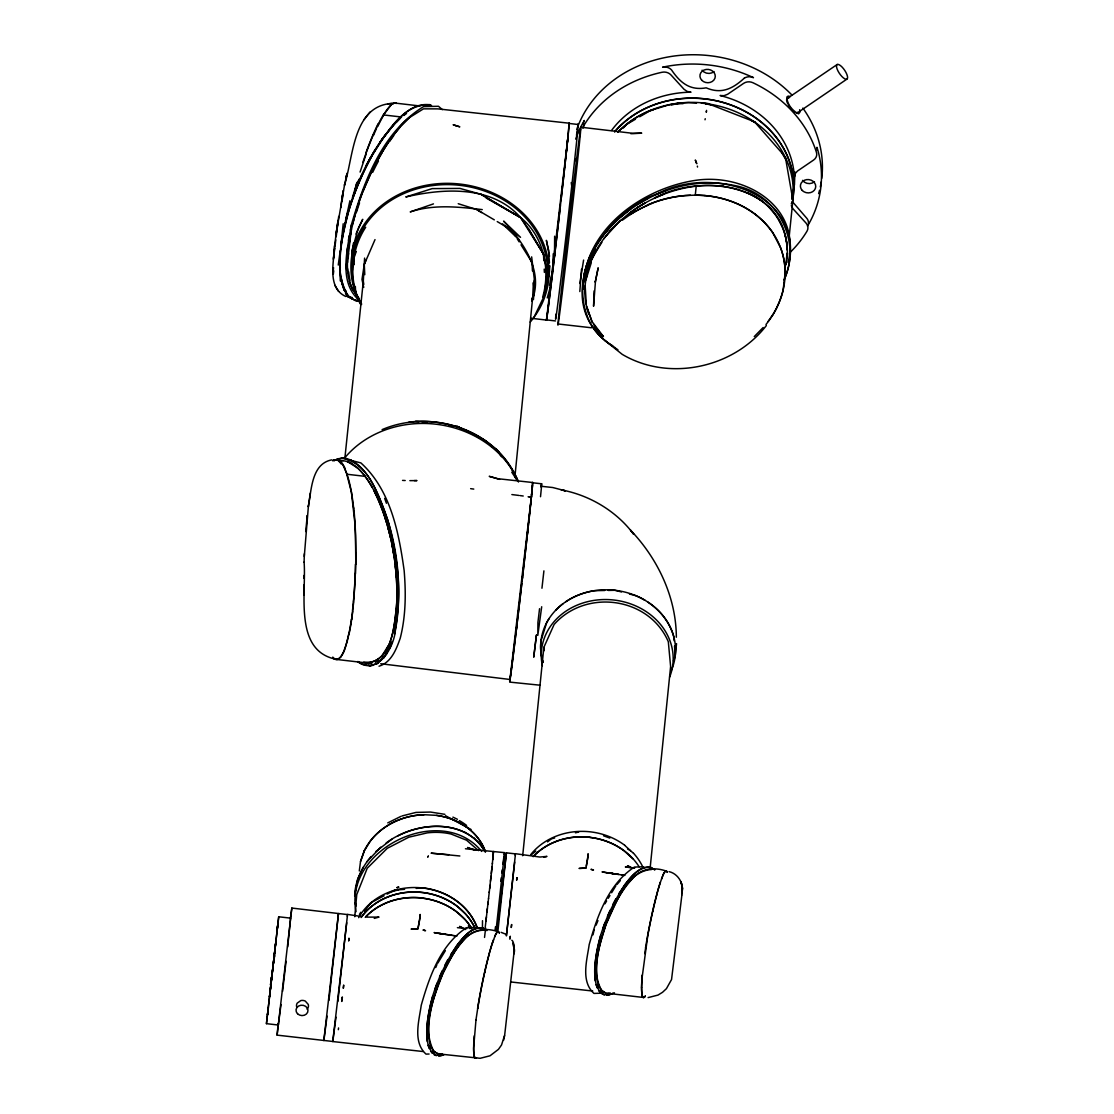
<?xml version="1.0" encoding="UTF-8"?>
<svg xmlns="http://www.w3.org/2000/svg" width="1114" height="1114" viewBox="0 0 1114 1114"><rect width="100%" height="100%" fill="white"/><g stroke="black" fill="none" stroke-linecap="round" stroke-linejoin="round"><path stroke-width="1.5" d="M333.713 658.318L335.551 659.335L367.369 663.025C392.128 659.655 394.217 626.611 396.514 606.963C398.52 567.082 391.641 526.059 373.691 490.202M355.018 893.539L357.664 879.099L363.275 867.193M384.859 517.188C393.618 544.398 397.628 573.111 396.89 601.671C394.579 622.211 393.242 665.114 363.442 662.37L371.296 662.705M347.387 261.386L347.373 262.862L351.356 229.679L350.269 235.012M549.063 301.253L549.188 300.279A100.65 0.78 -83.4 0 0 551.792 279.071L552.795 270.702A97.656 0.766 -83.4 0 0 554.521 256.234L554.647 236.21M482.432 928.951L482.501 920.693M352.163 263.823L352.275 250.149L353.486 242.991M355.881 553.366L355.533 573.292M340.062 263.531L340.174 258.128M355.784 564.325L355.561 535.11A100.942 20.414 -88.8 0 0 353.751 507.956M549.397 266.232L548.116 279.934M549.439 262.918L548.561 250.079M542.629 297.271C550.734 270.006 543.827 235.945 520.628 217.62C492.235 185.258 443.985 188.141 405.788 196.969L432.218 188.614L459.971 188.419L481.053 194.337L520.628 217.62L528.356 228.579L543.493 254.076L547.197 271.872L544.273 295.837L533.676 317.908M347.443 640.689C345.103 647.15 344.115 656.257 337.166 659.446C293.302 651.899 306.545 593.4 304.094 562.11M465.443 848.757L504.545 852.642L496.022 930.594M641.567 987.408L642.151 975.168M584.934 291.882L585.17 285.95L586.298 304.108M365.671 227.27C351.077 249.439 347.944 281.146 361.256 304.512M304.289 556.415L308.411 506.076M786.971 253.351L785.997 264.617M787.055 249.94C785.843 184.228 701.068 172.322 654.35 198.195L663.749 194.198M682.074 893.108L682.367 887.858L681.114 882.232L682.367 887.858L681.907 894.862M281.007 1004.563L278.319 1025.033L266.441 1023.655L278.723 916.78L290.615 918.145L287.69 946.942M278.723 916.78L266.441 1023.655M278.319 1025.033L278.375 1023.627M347.345 916.237L347.415 914.385L360.811 916.432M515.35 853.867L506.424 852.837L497.833 931.75M515.295 855.538L515.364 853.7L539.9 857.042L546.974 856.401L543.813 857.265M532.2 488.712L531.573 495.062L532.576 482.766L541.585 483.796M569.059 123.96L569.115 123.194L437.816 108.88L423.473 108.852L409.799 117.374L400.149 126.94M304.094 562.292L304.359 553.742M533.467 299.582L534.4 280.004L531.657 256.861M498.139 931.722C485.941 927.391 472.211 929.243 464.19 939.729C452.284 952.595 444.5 968.665 438.15 984.86C432.455 1000.971 427.915 1017.959 428.681 1035.185C429.057 1042.439 431.132 1053.245 440.03 1054.053L480.148 1058.3L490.021 1055.794L498.473 1049.332L501.523 1044.988L504.656 1035.254L514.348 949.462C514.278 956.745 514.905 941.539 511.827 940.244M682.269 890.838C683.397 882.58 677.493 873.515 669.054 871.649M334.534 246.932L334.52 246.988C333.768 262.89 327.14 288.15 345.869 296.505M493.502 851.486L493.084 856.555M514.32 951.523L513.15 942.862L514.32 951.328L514.027 945.661M594.11 290.865L593.567 306.225L595.489 281.02M794.895 171.932L794.463 184.659L791.873 197.136M553.268 253.755L552.544 270.688L549.494 285.365M340.202 256.345C339.297 271.9 339.422 299.081 359.794 301.128L355.06 300.446L348.543 296.366C332.306 270.591 342.207 237.992 348.807 210.532C356.703 185.23 367.634 160.792 382.45 138.763C394.078 124.239 408.42 102.015 429.907 104.772C401.778 103.602 386.126 134.446 372.549 154.623C354.224 188.155 341.246 225.334 339.784 263.781M475.957 1020.09L473.617 1048.107A64.306 6.781 -80.2 0 0 474.564 1057.144M364.598 258.086L363.303 281.257L344.936 457.576M579.823 291.562L581.508 269.212M396.918 586.187L396.904 597.341M354.684 896.227C354.934 881.508 361.66 867.625 371.046 856.541M676.56 643.627L675.181 656.23L673.469 660.95M359.307 870.967L360.518 861.498L364.278 850.901M682.255 890.949L681.963 884.976M351.759 257.292L352.275 250.149L357.928 229.219M473.882 1040.392L474.202 1035.867M549.829 265.731L549.313 272.874L546.57 284.53M641.817 979.763L647.805 935.328A64.306 6.28 -79.4 0 1 652.762 911.168M339.993 254.855L340.202 251.987M347.693 254.243L347.763 253.338M427.289 1041.479C424.601 1007.181 438.735 973.497 456.949 945.173C463.438 937.111 475.497 921.459 486.902 930.594L482.265 927.795M595.238 980.793C592.564 946.482 606.684 912.812 624.898 884.474C631.387 876.412 643.446 860.76 654.851 869.895L650.214 867.096M380.709 663.735L509.947 679.47L510.003 678.705M569.115 123.194L568.029 136.131L568.279 133.471M335.982 1017.152L332.808 1041.465L277.108 1035.129L278.194 1023.641M347.387 914.566L291.84 908.063L277.108 1035.129M338.336 1029.684L338.559 1027.944M354.767 916.725L356.759 894.584L367.216 868.266L387.254 848.325L408.838 837.199L427.261 832.868A74.415 58.889 -35.4 0 1 451.1 834.038L466.557 840.207L478.547 850.623M348.668 244.871C347.039 261.693 344.88 281.633 357.009 295.349L352.233 288.902L349.476 281.466M514.208 952.999L514.32 951.718L514.125 953.807M305.709 531.531L307.269 515.462L306.991 518.094M333.365 259.311L334.673 245.526L334.562 246.654M347.359 916.07L337.862 1001.472M514.682 862.069L506.383 935.927L515.309 855.371M492.36 863.712L493.405 851.667M514.849 477.293L534.4 280.004M492.764 859.785L492.931 858.072M522.689 855.733L543.855 647.373L554.104 624.494C585.922 588.401 649.128 596.993 668.316 641.734L670.614 666.506L650.144 867.987M696.208 186.177L695.289 195.131L685.514 195.549A104.897 90.791 -20.7 0 0 666.075 198.668A103.978 90.081 -20.7 0 0 647.359 204.99M681.879 895.141L671.547 979.54L666.437 988.647L662.524 992.309L657.97 995.094L648.097 997.601M787.166 256.498L787.514 253.073M789.074 237.7L792.889 200.13L785.328 156.893L754.512 121.788L708.351 103.797L705.246 103.616L712.25 105.315M356.341 251.499C349.044 268.112 351.913 289.083 361.618 304.373M419.658 919.496L420.173 914.441L419.825 917.811M587.607 858.797L588.122 853.756L587.774 857.112M343.209 223.761L341.19 243.061L342.137 236.864M419.797 918.117L417.959 928.784L411.651 929.09M586.354 866.038L587.746 857.418M273.877 961.521C273.292 967.676 275.088 950.562 274.49 956.717M346.719 922.754L332.738 1041.548L423.083 1051.532M555.496 320.943L546.487 319.899L567.903 137.412L567.082 145.293A99.09 0.78 -83.4 0 1 565.578 159.288L563.768 175.72A99.021 0.78 -83.4 0 1 561.707 194.087L560.983 200.52M492.416 863.141L491.316 873.501M531.002 500.52L531.462 496.092L509.947 679.47M351.592 619.551L353.667 602.214M492.012 867.026L490.466 881.23M394.467 634.353L394.551 633.601C404.549 582.009 395.999 526.198 370.628 480.148C363.331 468.326 349.392 452.173 334.13 460.569L341.72 458.119L346.677 458.55M527.284 534.887L527.688 531.211M491.009 876.286L489.227 892.411M419.588 920.122L417.959 928.784L411.08 929.104M489.659 888.554L490.007 885.351M267.833 1011.86C266.65 1022.944 269.226 999.481 268.042 1010.565M277.108 929.87C275.924 940.968 278.514 917.49 277.33 928.589M488.531 898.538L489.283 891.827M496.844 931.889L506.424 852.837M543.911 570.869L541.947 588.234M286.075 961.326L282.58 991.349M560.398 205.603L559.507 213.498A99.494 0.78 -83.4 0 1 557.223 233.244A100.65 0.78 -83.4 0 1 553.853 261.832L552.795 270.702A97.767 0.766 -83.4 0 1 551.221 283.833A99.494 0.78 -83.4 0 1 546.417 319.119L546.459 320.08L531.434 318.298M522.508 577.01L522.146 580.227A99.007 0.78 -83.4 0 0 532.492 485.342M487.862 904.457L488.559 898.344M488.141 901.922L485.955 920.986M486.999 911.906L487.375 908.634M495.131 929.856L495.479 926.764M486.428 916.919L484.938 929.744M328.936 1000.442L338.475 913.536L323.812 1040.518M336.052 234.274L344.505 185.091M333.323 274.211L333.74 270.799M342.123 200.98L343.349 190.759M515.893 633.337L516.826 625.553M539.552 608.704L537.923 622.42L537.811 635.37L541.696 606.754M791.817 199.211L792.193 196.106M334.604 246.278L336.066 234.163M333.156 271.12L333.573 267.68M340.814 207.636L342.068 197.345M308.508 505.38L308.508 505.422C311.516 489.687 311.628 463.619 331.861 459.859M500.813 881.16L501.23 877.79M579.795 283.513L583.597 260.063M333.532 258.323L334.771 248.241M335.189 244.913L335.801 239.872M336.219 236.53L338.698 216.422M327.056 1016.121L323.882 1040.434M501.815 872.93L502.191 869.937M290.308 918.771L291.84 908.063M547.865 310.528L548.91 302.451M502.901 864.227L503.876 856.763M335.955 234.984L335.704 236.892L337.974 220.906L336.01 234.511M587.551 859.256L585.908 868.098L579.6 868.391M308.467 505.7L308.313 506.828L310.319 493.126M338.252 265.062L340.243 250.65M509.892 939.255L510.309 936.261L510.045 937.765M343.265 285.449L342.75 284.864L344.755 290.42A4.317 1.462 7.5 0 1 345.507 290.977L345.8 291.52M706.554 110.383L706.29 112.263L706.429 111.275M475.943 1020.118L477.739 1008.254M432.719 996.125C428.612 1013.086 423.668 1031.355 429.196 1048.594M600.669 935.426C596.561 952.386 591.618 970.67 597.16 987.909M348.376 247.127C353.709 208.61 368.567 171.472 390.387 139.361M644.728 953.612L645.674 947.624M504.141 854.828L504.545 852.642M477.725 1008.323L479.856 996.013A64.306 6.28 -79.4 0 1 484.813 971.854M785.105 277.678C814.571 197.944 716.803 162.616 657.775 193.669C598.678 213.902 545.763 305.431 614.817 347.457M786.679 99.313L786.637 100.692M342.569 194.741L341.747 198.974L343.377 190.578M705.023 119.783L705.232 118.725M785.83 264.881C792.862 235.5 775.274 203.639 747.271 192.736M344.546 184.84L344.964 182.891M345.521 220.683L349.935 200.729M595.391 281.41L595.224 282.204L598.176 267.806L595.558 280.714M504.586 1035.686L503.598 1040.239M587.106 273.891L585.894 279.948L591.256 262.807M347.095 173.199L344.463 185.272C353.472 156.879 352.818 106.011 391.724 103.449M593.01 934.841L594.166 929.758M346.719 174.828L346.064 177.655L346.705 174.884M600.989 238.076C575.478 269.435 574.211 324.132 612.7 345.758M352.623 224.165L355.979 211.897M437.036 983.244L434.766 989.65M604.986 922.545L602.716 928.951M345.229 222.508C355.199 183.754 372.173 144.987 401.541 117.012L383.536 114.937L390.861 105.189M788.127 262.472C801.579 207.134 746.422 173.478 696.849 180.162C642.458 187.695 583.416 229.832 583.193 289.236M346.357 217.383L348.181 210.783M356.856 182.515L354.182 194.463M354.823 189.826L356.452 183.977M547.239 297.925L551.207 283.833M531.838 301.017C544.175 271.092 523.093 242.225 503.612 221.115L520.53 237.31L502.484 223.914L519.11 239.816M360.518 861.498L364.25 850.957L370.266 841.167A64.306 55.533 -8.7 0 1 388.132 825.237A65.03 56.299 -8.5 0 1 405.273 817.676A65.294 56.438 -8.6 0 1 424.002 814.71L436.563 815.364A65.294 55.867 -8.1 0 1 454.345 820.238A65.03 55.63 -8.1 0 1 469.495 829.359A64.306 55.059 -8.4 0 1 483.365 846.779L485.467 851.806M587.064 270.577L588.972 264.505M584.237 273.362L586.66 265.202M352.428 197.568L355.227 188.363M360.073 172.071L365.963 154.567M442.161 970.907L439.515 976.978M610.11 910.222L607.464 916.293M357.524 661.619C377.479 676.254 393.938 647.68 395.373 630.44C402.21 593.762 397.726 555.691 387.728 520.015C378.927 496.872 369.862 463.187 341.72 458.119M583.416 282.817L595.252 248.589M494.644 936.958L492.43 942.987A65.294 6.294 -79.4 0 0 488.712 955.715M492.43 942.973L493.572 939.701M667.258 872.151A65.03 6.809 -80.5 0 0 665.378 871.357A65.294 6.865 -80.3 0 0 662.607 876.175L660.379 882.288A65.294 6.294 -79.4 0 0 656.661 895.015M365.879 260.244L364.278 264.436L361.98 279.475L363.749 287.398M447.842 959.572L444.946 965.086M615.791 898.873L612.895 904.401M389.858 647.958L392.337 641.594L383.954 657.845M661.521 879.002L662.593 876.258M363.359 190.605L371.895 171.083M435.713 967.565L436.967 964.515M596.074 925.191L597.967 920.61M361.953 174.327L353.974 194.393M375.014 239.607L364.278 264.436L364.779 274.685M531.615 299.541L533.62 294.89L533.035 282.914M373.455 135.393L376.435 128.681M791.26 203.876L792.889 200.13M592.105 258.894L596.463 250.079M591.409 260.37C597.814 244.913 608.341 231.42 620.749 220.321M344.407 650.2L340.981 656.689M355.965 234.024L362.718 219.305L358.402 228.133M783.964 279.962C802.345 241.515 777.057 193.418 735.351 185.676C681.517 173.854 622.879 201.467 594.528 248.088M375.293 149.457L366.228 165.596L370.683 157.283M594.138 252.516L590.991 259.242A93.576 72.911 -37.4 0 0 588.888 264.491M388.076 645.953L381.754 656.202M616.641 224.387A3.955 1.406 -47.1 0 0 615.012 226.017L614.691 226.407A4.623 1.574 -47.3 0 0 614.357 226.81L605.891 236.043C616.891 222.647 630.232 211.145 645.424 202.776L636.79 208.012M381.629 152.91L382.924 150.766M359.432 914.413L360.797 912.269M437.816 963.123L445.363 950.66M604.93 903.816L606.601 901.045M608.286 898.274L609.957 895.503M611.642 892.732L615.847 885.811M616.042 224.889L616.613 224.401L615.847 225.028A4.122 1.546 -47.2 0 0 615.067 225.78A4.581 1.56 -47.4 0 0 614.274 226.991L609.818 231.615M593.442 255.942L601.88 242.309M450.836 954.392C458.857 943.655 467.462 927.071 482.905 927.962M618.785 893.693C626.806 882.97 635.426 866.372 650.855 867.277M614.287 226.991L614.413 226.796A5.194 1.727 -47.6 0 1 614.719 226.407A4.317 1.476 -47.3 0 1 615.527 225.446L616.613 224.401M768.075 321.5L772.517 315.137M387.045 653.389L377.047 663.791M384.915 135.254L379.999 142.16L394.816 123.459M364.612 911.21L370.6 902.911L384.093 895.726M603.802 238.758L604.832 237.393M366.91 861.735L380.709 847.141M364.097 119.588L370.029 112.013M393.604 134.961L399.021 128.235M307.088 1009.145L307.743 1008.337M763.118 327.544L754.262 336.581M616.961 884.502L620.345 880.603M605.919 231.865L614.524 222.466M615.847 225.028L614.956 226.003A4.846 1.727 -47.1 0 0 614.329 226.824M766.348 325.553C733.541 368.149 668.776 381.991 622.197 354.336L604.665 340.299M623.213 128.082L626.75 124.322L635.398 119.282M368.497 905.821L371.881 902.229M389.872 129.015L391.348 127.456M396.138 122.484L399.731 118.752M375.669 851.667L391.78 839.274M628.547 213.874C665.768 185.356 722.61 173.046 763.09 201.899M620.387 217.16L630.566 209.014M403.825 115.508L406.54 113.336M530.668 855.246L535.862 851.138M547.559 841.878L551.458 838.8L554.647 838.006M403.755 115.188L405.942 113.517M622.322 220.21L630.273 214.542A103.588 88.855 -20.6 0 1 647.499 205.31M797.137 113.043L846.821 79.191A8.801 3.05 55.7 0 0 842.045 67.021A8.801 3.05 55.7 0 0 837.199 69.249A8.801 3.05 55.7 0 0 846.821 79.191M787.25 98.478L837.227 64.459M386.098 843.006C414.032 822.118 463.438 816.98 484.353 850.149M375.112 661.368L378.704 659.028M594.263 326.555L603.426 336.567L591.98 321.514L586.103 304.707A94.175 74.151 -36.2 0 1 584.864 292.425A93.395 73.538 -36.2 0 1 585.867 279.684M639.715 116.747L649.81 110.857L653.138 109.966M637.375 204.516L648.404 198.097M387.101 894.138L394.593 890.142L404.591 889.334M379.025 666.214C391.404 662.398 396.292 649.323 400.232 638.225C405.858 616.126 406.025 593.163 404.145 570.563C398.84 532.367 390.624 489.895 360.866 462.909L345.855 459.121M387.756 822.898L400.929 816.367M397.712 836.001C425.172 821.324 468.312 821.115 484.868 851.695M614.468 992.839L606.601 995.317M334.13 460.569L338.879 458.592M443.706 1054.666L438.651 1056.002M613.062 993.396L608.857 995.094L602.131 994.161M656.23 194.435L667.356 189.965M332.766 460.681L334.966 459.859L338.224 460.388M433.457 203.89L410.217 211.897C433.722 204.141 458.3 206.87 482.265 209.613M443.804 1054.805L440.907 1055.794L434.182 1054.847M377.841 663.248L370.252 665.726L362.134 664.209L357.942 661.493M374.276 918.382L379.025 917.087L366.826 917.128M671.477 105.05L676.477 103.713A99.007 85.917 5.8 0 1 683.007 103.031M391.794 891.632L398.561 889.821M382.102 429.628C432.148 408.17 497.861 429.726 518.47 481.986M402.029 815.949L415.995 812.412L430.561 812.064L444.904 814.334M575.437 832.826L578.639 832.033M369.486 665.782L373.329 665.281M408.894 422.122C452.103 416.942 500.799 438.206 517.216 480.566L511.73 472.141M387.658 103.922L394.621 103.129M666.102 871.037C653.89 866.692 640.174 868.544 632.153 879.03C620.233 891.896 612.449 907.966 606.1 924.16C600.418 940.286 595.865 957.26 596.631 974.485C596.672 982.367 600.209 994.983 610.402 993.159M440.03 1054.053L442.453 1053.844L437.635 1053.663L433.694 1051.115C421.134 1026.384 434.084 996.905 443.066 972.94C452.256 956.717 461.934 931.012 483.56 930.148L481.345 929.786M416.232 888.387L422.888 887.858A64.125 55.644 5.8 0 1 476.959 926.834M585.908 868.098L579.029 868.419M690.443 195.228L685.583 195.535A104.424 90.276 -20.6 0 0 652.108 203.208M630.872 133.708L641.72 133.179L632.78 133.318L580.784 127.191M643.655 866.776L634.423 867.054C608.453 884.043 597.299 915.945 589.195 944.561C586.994 960.073 580.547 981.323 593.957 993.423L600.112 993.228M475.706 927.461L466.474 927.739C440.503 944.728 429.35 976.644 421.245 1005.246C419.045 1020.772 412.598 1042.008 426.008 1054.109L429.085 1054.025M604.749 590.476L594.416 590.671A67.745 58.791 5.8 0 0 565.815 601.713M608.188 590.42L615.067 590.295L621.473 591.952M676.477 103.713L683.091 103.658M409.868 480.649L416.998 480.594L414.297 480.607M420.827 888.025L422.874 887.997M343.196 460.597L339.867 460.611C353.876 459.845 365.35 474.926 372.02 487.124M355.06 300.446L359.836 300.641M704.884 195.549L695.289 195.131C716.441 195.215 737.802 201.286 754.874 213.999M402.544 480.399L405.19 480.524M539.844 685.18L509.697 682.102M696.515 103.087L688.508 102.599A99.104 86.001 5.8 0 0 668.846 104.869L650.339 110.495A99.076 85.973 5.8 0 0 619.161 130.895M722.109 186.135L723.585 186.247M591.395 327.767L558.17 323.993M472.782 849.592L479.438 850.302M540.833 486.233L552.753 487.528L565.383 490.814L561.191 489.854C589.598 495.145 616.362 511.061 633.727 534.302L630.496 530.139C657.831 558.713 676.198 597.271 676.337 637.222M448.803 854.716L431.09 853.171L459.859 855.984M634.702 868.001L625.358 866.971L634.256 867.945M457.408 927.656L466.752 928.7M510.908 981.977L592.745 991.028M390.917 104.939A102.544 17.448 -75.6 0 1 394.829 103.045L419.867 105.969M578.082 124.49L569.073 123.445A99.007 0.78 -83.4 0 1 566.191 153.621M343.363 465.889L347.039 474.258L365.044 476.332M607.979 993.368L643.697 997.49M415.564 421.287L418.92 421.691M422.276 422.109L427.303 422.721M449.095 425.381L457.478 426.397L486.275 441.13M511.869 494.56L518.971 495.452M519.96 495.577L523.218 496.009M612.533 873.501L607.158 872.763M441.409 933.769L439.208 933.448M470.637 488.67L473.784 489.088M611.21 873.32L607.854 872.875L608.578 872.972M443.247 934.019L439.905 933.56L440.629 933.657M445.53 934.34L434.084 932.599L439.32 933.476M610.026 873.167L618.033 874.337M442.077 933.852L454.623 935.732M443.79 934.089L444.57 934.2M613.48 873.641L611.656 873.39L622.573 875.047M608.091 872.903L602.033 871.9L607.269 872.777M443.692 934.075L452.34 935.384M603.523 835.779L609.804 838.09M623.701 875.214L624.843 875.395M455.751 935.913L456.893 936.08M615.777 873.989L618.646 874.434M621.501 874.88L624.369 875.326M453.551 935.565L456.42 936.011M649.295 869.087L651.509 869.463C625.957 871.482 615.722 904.526 606.1 924.16C599.917 944.881 590.253 969.96 601.644 990.416L605.584 992.978M528.106 496.76L528.913 496.9M394.816 103.101L396.459 103.435M474.327 849.731L467.574 847.489L470.387 849.063M629.48 594.027L635.871 595.698A67.745 58.791 5.8 0 1 645.076 600.335M499.601 479.368L489.227 476.332L497.68 478.686L532.631 482.501L532.631 483.685M501.105 932.348L505.422 934.033M458.23 203.709L476.806 209.571L494.31 219.862M595.001 326.569L602.006 335.467M344.449 290.253A4.581 1.56 7.4 0 1 345.382 290.796A4.122 1.337 9.4 0 1 345.66 291.158L345.354 290.796A3.955 1.309 8.1 0 0 345.131 290.698L344.839 290.531A5.5 1.894 7.1 0 0 344.518 290.35L343.321 287.649M601.309 335.105L601.407 335.133A4.651 1.434 61.2 0 1 601.699 335.175M790.299 96.584L788.197 96.083L786.916 96.904C786.721 103.811 792.5 110.968 798.585 113.823L799.894 112.263L799.629 109.701M429.196 104.535L431.522 105.44M464.329 832.13L465.29 832.492M601.198 335.063L601.087 335.008A100.817 74.805 8 0 1 598.65 331.958L597.522 330.385M738.22 189.366L739.028 189.686M604.261 995.039L598.552 990.597M436.312 1055.724L430.603 1051.282M452.911 817.133L457.408 819.277M630.496 867.11L627.502 865.703L630.329 867.277M462.547 927.809L459.553 926.402L465.192 929.536M351.578 463.521L347.554 461.628L357.608 468.033M344.505 290.364L344.505 290.364A4.623 1.574 7.4 0 1 344.769 290.545M349.852 459.65L354.698 462.24M751.379 120.563L755.292 122.665L754.512 121.788M481.053 194.337L520.628 217.62L543.493 254.076L543.813 260.746M445.489 815.713L471.055 829.498M486.15 198.013L520.628 217.62M497.234 221.589L511.813 230.166L515.49 236.029M457.478 426.397L464.817 430.714M491.19 446.241L497.053 449.694L501.634 456.712M627.53 848.924L630.482 850.72M476.806 209.571L481.513 212.593M615.499 348.153L617.922 349.768M473.77 837.965L474.634 838.577M348.543 296.366L352.525 299.346M442.355 109.632L438.47 106.276L423.557 106.624C382.506 131.786 364.027 181.011 351.244 225.293C347.638 249.16 337.932 282.371 359.404 300.432M624.676 845.331L633.448 853.31M632.891 858.797L624.119 850.831A63.999 55.547 5.8 0 0 589.793 837.38M602.409 335.815L602.563 335.955A3.996 1.156 58.7 0 1 603.05 336.525M356.633 467.044C372.215 481.638 380.083 502.233 386.502 522.118M768.409 206.55L773.952 212.607M481.373 845.665L481.986 846.403M481.68 851.416C441.283 801.843 343.46 849.258 356.048 911.698M543.493 254.076L528.356 228.579M345.493 293.706L347.067 295.92M593.539 324.313L597.898 330.914M517.328 238.967L519.166 241.891M521.004 244.829L532.032 262.417L532.45 270.953M497.053 449.694L500.715 455.515M355.324 286.382L355.658 293.052L359.307 298.886M334.799 285.226L338.572 291.408M468.312 925.943L469.983 928.644M375.334 493.418L376.031 494.602M782.153 153.286L785.802 159.664M343.711 288.679L346.649 293.873M600.223 992.671L596.046 984.623M432.274 1053.371L428.096 1045.322M355.658 293.052L361.479 303.607M792.374 201.62L806.55 218.01A8.55 7.422 5.8 0 1 808.43 223.399M791.288 205.644L793.001 208.778L806.035 223.078A8.55 7.422 5.8 0 1 806.996 231.183A125.687 109.061 5.8 0 1 789.715 252.794M778.63 219.333L782.362 226.685M345.243 469.621L345.702 470.693M586.451 306.294L592.258 322.517M346.162 471.849L351.411 492.096L355.046 524.638M384.664 498.362L386.419 503.263M543.228 662.468L542.212 659.53A67.536 58.596 5.7 0 0 543.005 662.343M588.791 314.371L587.106 309.038M342.179 283.109L342.458 284M390.582 537.602L387.644 526.435M340.759 277.678L342.458 284.711M347.039 474.258L348.668 479.647A103.31 22.391 -88.3 0 1 352.665 500.144L353.667 508.193M342.499 283.597L340.828 276.592M355.366 902.813L356.09 905.766M381.615 507.65L381.796 508.444M784.841 233.578L786.749 242.81M548.548 250.023L546.375 240.346L549.522 256.276M697.35 166.111L697.517 167.044M355.282 902.841L355.826 905.863M392.253 546.083L394.008 556.276M363.303 281.257L363.818 284.39M541.961 657.984L540.736 650.284A67.898 58.917 5.8 0 1 541 640.745L546.626 622.754A67.745 58.791 5.8 0 1 549.188 618.409M347.916 272.958L347.54 268.627M543.855 647.373L544.161 650.687M395.386 566.636L396.333 577.038M339.826 268.084L340.188 272.833M674.193 640.87L673.97 637.459A67.745 58.791 5.8 0 0 647.972 602.159M674.527 645.995L675.181 656.23M340.341 271.092L340.16 268.014M340.243 271.997L339.909 266.845A94.175 33.086 -70.7 0 1 340.285 252.432M544.217 269.087L544.384 272.429M545.108 287.44L545.275 290.768M353.862 256.345L354.28 264.686M339.979 270.507L340.313 280.951M303.774 575.492L303.816 578.375M303.844 585.017L303.927 595.21M296.756 1007.07A5.96 5.152 -4.1 0 1 297.229 1003.115L300.794 1000.595A5.96 5.417 5.5 0 1 305.333 1001.124L308.216 1004.382A5.96 5.166 15.8 0 1 308.188 1007.418M494.713 936.331A64.584 6.768 -80.4 0 1 499.253 933.059M473.91 1040.295A64.584 6.781 -80.3 0 0 476.472 1057.813A65.03 6.809 -80.5 0 1 474.578 1057.061M477.572 1008.476A64.584 6.392 -79.4 0 1 492.458 942.792M484.813 972.007A65.03 6.085 -79.3 0 1 488.698 956.021M499.309 932.85A65.03 6.809 -80.5 0 0 497.429 932.056A65.294 6.865 -80.3 0 0 494.658 936.874M361.117 917.546A64.083 55.603 5.8 0 1 456.782 905.974L465.499 913.995A64.166 55.672 5.8 0 1 475.372 929.062M365.977 916.474A64.25 55.784 6.1 0 1 421.858 897.94M421.844 898.065A63.999 55.547 5.8 0 1 456.169 911.517L464.942 919.496A64.166 55.672 5.8 0 1 471.849 928.811M365.225 917.365A64.083 55.575 5.6 0 1 470.874 927.015M485.648 927.99A65.099 1.365 -83.6 0 1 484.534 937.431M358.666 917.671A63.958 55.491 5.8 0 1 420.159 887.747A63.958 55.491 5.8 0 1 476.806 926.89M361.716 916.669A63.958 55.491 5.8 0 1 421.524 892.342A63.958 55.491 5.8 0 1 475.093 928.338M436.535 815.406A64.584 55.296 -8.4 0 1 485.495 851.709M364.208 850.873A64.584 55.811 -8.6 0 1 424.03 814.752M459.4 820.628A60.936 53.054 6.5 0 1 466.571 825.404M530.765 854.591A64.083 55.603 5.8 0 1 624.731 845.275M633.587 853.324A64.083 55.603 5.8 0 1 642.778 866.901M533.926 855.789A64.25 55.784 6.1 0 1 589.807 837.255M533.174 856.68A64.083 55.575 5.6 0 1 639.116 866.762M662.677 875.646A64.584 6.768 -80.4 0 1 667.202 872.373M645.257 996.139A64.584 6.781 -80.3 0 1 641.859 979.596M645.535 947.791A64.584 6.392 -79.4 0 1 660.407 882.107M652.776 911.308A65.03 6.085 -79.3 0 1 656.647 895.336M642.513 996.459A64.306 6.781 -80.2 0 1 641.58 987.324M645.271 996.041A65.294 6.865 -80.3 0 1 644.421 997.072M644.407 997.155A65.03 6.809 -80.5 0 1 642.541 996.362M541.877 658.109A67.536 58.596 5.7 0 1 613.368 590.128A67.536 58.596 5.7 0 1 671.464 670.141M542.351 665.712A66.046 57.315 5.8 0 1 612.171 599.847A66.046 57.315 5.8 0 1 669.598 677.187M531.253 498.25A99.174 0.78 -83.4 0 1 517.537 620.08A99.174 0.78 -83.4 0 1 509.78 679.512M555.608 610.319A67.745 58.791 5.8 0 1 563.085 603.663M568.237 134.181A99.494 0.78 -83.4 0 1 554.521 256.22M577.776 126.188A99.007 0.78 -83.4 0 1 566.511 231.809A99.007 0.78 -83.4 0 1 555.956 314.12M576.495 135.421A99.007 0.78 -83.4 0 1 577.08 131.062M360.309 303.927A99.174 86.056 5.8 0 1 393.465 197.359A99.174 86.056 5.8 0 1 520.711 210.978A99.174 86.056 5.8 0 1 530.194 322.085M346.941 254.131A87.171 32.626 -69.7 0 1 347.526 247.837M349.114 244.481A88.786 29.939 -71.2 0 1 349.907 239.315M348.417 240.387A88.076 32.028 -70.3 0 1 349.239 235.639M350.395 230.125A89.426 33.434 -70.2 0 1 351.676 224.485M356.633 211.883A95.818 33.114 -70.6 0 1 359.53 202.859M358.736 202.651A99.731 36.163 -70.5 0 1 363.192 190.494M372.633 172.405A109.701 38.266 -70.3 0 1 378.426 161.057M378.008 159.831A111.609 38.851 -70.2 0 1 381.726 153.3M382.965 150.947A114.352 40.981 -70.6 0 1 389.594 140.712M389.649 141.367A115.619 40.285 -70.1 0 1 393.632 135.811M399.035 127.72A117.694 42.346 -70.7 0 1 409.855 116.942M547.893 310.36A99.09 0.78 -83.4 0 1 546.487 319.927M390.401 139.584A116.51 41.552 -70.5 0 1 400.149 127.149M350.047 280.477A95.122 33.462 -71.1 0 1 348.668 271.858M348.264 257.487A88.438 30.886 -71 0 1 348.515 253.393M346.677 269.783A89.802 33.128 -69.7 0 1 346.412 264.018M532.52 482.919A99.146 0.78 -83.4 0 1 531.364 497.234M521.77 583.527A99.007 0.78 -83.4 0 1 509.989 679.22M541.028 487.11A99.007 0.78 -83.4 0 1 540.513 496.719M344.282 458.411A99.174 86.056 5.8 0 1 437.705 424.42A99.174 86.056 5.8 0 1 518.205 481.387M335.356 659.377A102.042 18.868 88.5 0 1 333.532 658.43M351.481 619.078A98.241 17.504 -89 0 1 347.387 640.202M355.463 564.283A97.698 17.016 -89.1 0 1 352.497 610.43M352.734 611.224A97.391 17.559 -89.2 0 1 349.044 634.033M340.968 656.578A101.012 18.771 89.6 0 1 335.551 659.363M348.933 633.198A98.157 17.239 -88.9 0 1 344.365 649.629M333.713 658.026A102.948 18.854 88.1 0 1 332.794 657.093M338.224 460.249A104.424 23.213 -87.7 0 1 343.404 465.471M355.352 573.167A98.269 17.253 -89.1 0 1 353.528 601.825M354.92 524.889A99.592 19.091 -89.1 0 1 355.742 553.435M341.371 462.561A104.869 23.422 -87.6 0 1 345.34 468.952M339.241 461.307A103.588 22.851 -88.3 0 0 337.11 460.082A103.546 22.851 -88.5 0 0 332.766 460.611M339.213 461.697A104.688 22.948 -88.5 0 1 341.246 464.023M362.844 162.421A103.56 18.158 -75.3 0 1 373.524 134.334M376.504 128.013A104.479 17.74 -75.1 0 1 383.634 114.366M383.508 115.076A104.117 17.587 -75.2 0 1 390.68 105.426M377.841 126.258A104.549 17.559 -75 0 1 383.425 115.605M392.727 103.922A102.028 17.434 -76 0 1 396.292 103.324M390.791 104.925A102.001 17.309 -75.4 0 1 392.824 103.518M345.73 291.576A4.038 1.323 8.4 0 0 345.368 290.893L345.215 290.698A4.957 1.643 8.2 0 0 344.686 290.434M351.94 297.368A103.435 21.263 -78.6 0 1 347.053 295.99A103.588 21.291 -78.3 0 0 350.854 297.549M340.606 249.285A93.395 32.752 -70.8 0 1 342.402 236.238M342.485 236.196A94.175 33.016 -70.8 0 1 343.432 231.113M343.78 229.4A94.175 33.016 -70.8 0 1 345.326 222.466M340.285 267.861A93.576 34.061 -70 0 1 340.188 263.377M339.895 258.434A95.595 34.13 -70.5 0 1 340.035 255.593M365.865 152.994A104.298 17.963 -75.2 0 1 378.133 123.724M351.871 297.633A103.978 21.598 -79.3 0 1 350.826 297.675M352.442 270.256A97.726 84.803 5.8 0 1 460.277 185.37A97.726 84.803 5.8 0 1 544.579 292.787M786.679 99.327A8.801 3.3 52.6 0 1 788.698 98.297M821.255 181.847A125.687 109.061 5.8 0 1 820.308 186.971M819.528 190.341A125.687 109.061 5.8 0 1 818.623 193.655M576.648 129.656A125.687 109.061 5.8 0 1 670.795 56.522A125.687 109.061 5.8 0 1 792.082 95.177M802.86 108.1A125.687 109.061 5.8 0 1 821.742 178.393M807.511 226.114A125.687 109.061 5.8 0 0 816.966 147.299A8.55 7.422 5.8 0 1 817.203 150.139M572.359 189.324A125.687 109.061 5.8 0 1 571.231 182.557M575.646 139.111A125.687 109.061 5.8 0 1 584.377 120.465A8.55 7.422 5.8 0 0 583.806 126.021M582.956 128.249A8.55 7.422 5.8 0 1 583.861 125.534A125.687 109.061 5.8 0 1 662.092 72.257A8.55 7.422 5.8 0 1 670.99 74.958L684.024 89.259L687.157 91.432L691.028 92.17A99.174 86.056 5.8 0 0 611.558 130.435M714.032 71.575A7.701 6.684 5.8 0 1 702.085 70.196M814.473 181.749A7.701 6.684 5.8 0 1 802.526 180.371M614.622 131.731A99.174 86.056 5.8 0 1 732.413 105.496A99.174 86.056 5.8 0 1 792.75 199.726M576.203 160.973A7.701 6.684 5.8 0 1 576.565 158.021M794.185 112.027A8.773 2.381 53.8 0 1 793.669 111.595M793.14 111.108A8.773 2.381 53.8 0 1 792.597 110.565M792.04 109.98A8.773 2.381 53.8 0 1 791.469 109.339M790.926 108.685A8.773 2.381 53.8 0 1 790.383 108.002M789.854 107.292A8.773 2.381 53.8 0 1 788.879 105.858M788.977 105.858A8.815 3.064 52.5 0 1 788.141 104.479M787.473 103.142A8.815 3.064 52.5 0 1 786.971 101.875M796.273 113.182A8.815 2.771 58.7 0 0 797.499 112.598A8.745 2.66 62 0 0 797.638 112.305M617.783 132.301A99.48 86.321 5.8 0 1 708.393 103.574M614.747 131.828A99.007 85.917 5.8 0 1 732.358 105.621A99.007 85.917 5.8 0 1 792.583 199.698M701.319 103.129A99.007 85.917 5.8 0 1 783.88 154.442M785.426 157.478A99.007 85.917 5.8 0 1 792.82 199.295M597.341 330.496A100.497 83.689 -20.6 0 1 594.89 326.722M772.587 315.165A98.185 83.453 -16 0 0 783.114 290.225L785.147 272.874A98.213 83.383 -15.8 0 0 780.594 247.74L772.74 232.645A99.619 84.789 -17.6 0 0 754.86 214.013M777.238 306.559A97.364 82.673 -16.3 0 0 784.618 281.55A97.684 82.937 -15.6 0 0 777.475 240.749C768.256 222.41 751.268 208.833 732.232 201.676A103.31 88.828 -20.1 0 0 704.884 195.563M777.335 306.587A98.185 83.564 -15.7 0 1 765.972 324.508M630.301 214.584A103.435 88.939 -20.6 0 1 652.163 203.361M585.769 276.69A95.595 74.972 -36.8 0 1 587.217 270.577M585.867 279.433A94.175 74.151 -36.2 0 1 591.423 260.119M601.783 335.37A4.289 1.253 58.7 0 1 602.159 335.662M269.532 996.236L269.504 996.946L275.645 943.502L269.532 996.236M682.367 887.858L682.269 890.74L682.367 887.858M348.974 938.378L348.71 940.745L348.974 938.378M516.938 877.679L516.659 880.06L516.938 877.679M270.535 984.999L271.468 977.089L270.535 984.999M343.669 985.291L343.335 988.118L343.669 985.291M511.618 924.592L511.284 927.419L511.618 924.592M342.095 998.464L341.733 1001.458L342.36 996.96L342.095 998.464M536.419 635.091L536.335 635.69A99.188 0.78 -83.4 0 1 534.859 647.93L533.731 657.19L536.419 635.091M359.181 179.284L359.14 179.549A3.941 3.857 -6.2 0 1 358.903 180.273L357.469 182.042A4.651 4.595 9.3 0 0 358.054 181.554L358.388 181.15A3.996 3.913 -2 0 0 359.084 179.786L359.181 179.284M795.131 173.645L794.379 177.001A99.174 86.056 5.8 0 0 720.104 95.525L724.044 95.679L727.609 94.286L743.665 83.341A8.55 7.422 5.8 0 1 752.953 82.742A125.687 109.061 5.8 0 1 816.451 152.367A8.55 7.422 5.8 0 1 813.596 160.04L797.54 170.985L795.131 173.645M707.975 104.382L707.975 104.382M427.804 856.931L428.333 856.165L427.804 856.931M744.18 78.272C732.608 88.828 721.399 94.398 706.192 87.839C689.914 90.749 680.292 82.854 671.505 69.89A8.55 7.422 5.8 0 0 662.607 67.188A125.687 109.061 5.8 0 1 753.468 77.66A8.55 7.422 5.8 0 0 744.18 78.272M376.518 661.27L375.321 662.022L378.537 660.045L376.518 661.27M398.199 887.315L396.765 887.677L398.923 887.162L398.199 887.315M370.363 663.359L368.288 663.568L371.937 663.206L370.363 663.359M530.097 497.15L529.234 496.969L531.336 497.457L530.097 497.15M592.495 869.728L590.977 869.338L593.511 870.006L592.495 869.728M424.545 930.427L423.014 930.023L425.548 930.691L424.545 930.427M455.751 125.576L453.133 124.782L459.817 126.829L455.751 125.576M602.549 991.85L600.669 989.942L602.549 991.85M434.599 1052.535L432.719 1050.641L434.599 1052.535M598.441 985.765L597.939 984.553L599.095 987.394L598.441 985.765M430.477 1046.45L429.99 1045.252L431.132 1048.093L430.477 1046.45M695.86 161.419L695.303 160.026L696.765 163.716L695.86 161.419M682.158 888.415L681.852 886.062L682.255 889.39L682.158 888.415M514.208 949.1L513.902 946.761L514.306 950.089L514.208 949.1M297.508 1013.712A5.988 5.194 5.8 0 0 307.673 1012.208A5.988 5.194 5.8 0 0 300.85 1005.26A5.988 5.194 5.8 0 0 297.508 1013.712M701.82 80.305A7.701 6.684 5.8 0 0 714.882 78.384A7.701 6.684 5.8 0 0 706.109 69.458A7.701 6.684 5.8 0 0 701.82 80.305M802.275 190.48A7.701 6.684 5.8 0 0 815.337 188.558A7.701 6.684 5.8 0 0 806.564 179.633A7.701 6.684 5.8 0 0 802.275 190.48M562.222 293.386A99.174 0.78 -83.4 0 0 580.714 129.781A99.174 0.78 -83.4 0 0 565.494 253.588A99.174 0.78 -83.4 0 0 562.222 293.386"/></g></svg>
